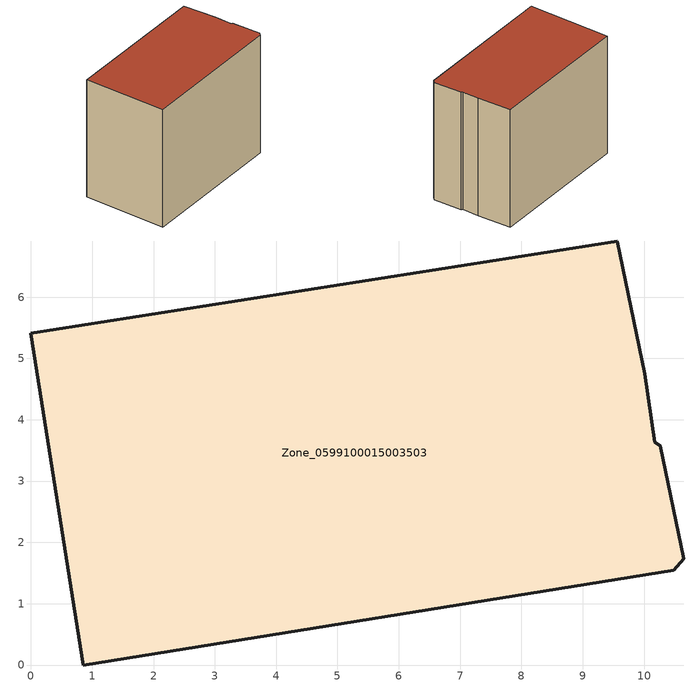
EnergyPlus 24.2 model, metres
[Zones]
Zone_0599100015003503
 floor ground (C_G): 10.26,3.58 10.64,1.74 10.49,1.55 0.85,0 0,5.41 9.56,6.92 10.02,4.75 10.17,3.63 z0.86
 wall outside (C_F): 10.26,3.58 10.17,3.63 10.02,4.75 9.56,6.92 0,5.41 0.85,0 10.49,1.55 10.64,1.74 10.26,3.58 z0.86:9.03
 roof outside (C_R): 10.64,1.74 10.26,3.58 10.17,3.63 10.02,4.75 9.56,6.92 0,5.41 0.85,0 10.49,1.55 z9.03
[BUILDING]
Pand.0599100015003503: North Axis=0; Terrain=City; Loads Convergence Tolerance Value=0.04; Temperature Convergence Tolerance Value=0.4; Solar Distribution=FullExterior; Maximum Number of Warmup Days=25; Minimum Number of Warmup Days=1
[Site:Location]
Rotterdam.The.Hague.AP_ZH_NLD Design_Conditions: Latitude=51.96; Longitude=4.45; Time Zone=1; Elevation=-4.5
[SITE:GROUNDTEMPERATURE:BUILDINGSURFACE]
18, 18, 18, 18, 18, 18, 18, 18, 18, 18, 18, 18
[MATERIAL] Thermal Absorptance=0.9; Solar Absorptance=0.7; Visible Absorptance=0.7
Name | Roughness | Thickness | Conductivity | Density | Specific Heat
G.TC.1975-1991 | MediumSmooth | 0.15 | 0.288461 | 540 | 1210
F.TC.1975-1991 | Rough | 0.3 | 0.230769 | 1920 | 840
R.TC.1975-1991 | MediumRough | 0.2 | 0.153846 | 1500 | 1000
[CONSTRUCTION]
C_G: G.TC.1975-1991
C_F: F.TC.1975-1991
C_R: R.TC.1975-1991
[ZONE]
Zone_0599100015003503: Type=1; Multiplier=1; Ceiling Height=Autocalculate; Volume=Autocalculate; Floor Area=autocalculate; Part of Total Floor Area=Yes
[ZONEINFILTRATION:DESIGNFLOWRATE]
Infil_Zone_0599100015003503: Zone or ZoneList or Space or SpaceList=Zone_0599100015003503; Schedule=AlwaysOn; Design Flow Rate Calculation Method=Flow/Area; Flow Rate per Floor Area=0.003; Constant Term Coefficient=1; Temperature Term Coefficient=0; Velocity Term Coefficient=0; Velocity Squared Term Coefficient=0
[HVACTEMPLATE:ZONE:IDEALLOADSAIRSYSTEM]
Zone_0599100015003503: Maximum Heating Supply Air Temperature=50; Minimum Cooling Supply Air Temperature=13; Maximum Heating Supply Air Humidity Ratio=0.0156; Minimum Cooling Supply Air Humidity Ratio=0.0077; Heating Limit=NoLimit; Cooling Limit=NoLimit; Dehumidification Control Type=ConstantSensibleHeatRatio; Cooling Sensible Heat Ratio=0.7; Dehumidification Setpoint=60; Humidification Control Type=None; Humidification Setpoint=30; Outdoor Air Method=None; Outdoor Air Flow Rate per Person=0.00944; Outdoor Air Flow Rate per Zone Floor Area=0; Outdoor Air Flow Rate per Zone=0; Demand Controlled Ventilation Type=None; Outdoor Air Economizer Type=NoEconomizer; Heat Recovery Type=None; Sensible Heat Recovery Effectiveness=0.7; Latent Heat Recovery Effectiveness=0.65
[ZONECONTROL:THERMOSTAT]
ThermostatControl_Zone_0599100015003503: Zone or ZoneList=Zone_0599100015003503; Control Type Schedule=DualSetpointControlType; Control 1=Thermostat_Zone_0599100015003503; Temperature Difference Between Cutout And Setpoint=0
[THERMOSTATSETPOINT:DUALSETPOINT]
Thermostat_Zone_0599100015003503: Heating Setpoint Temperature Schedule=HeatingSetpoint_Zone_0599100015003503; Cooling Setpoint Temperature Schedule=CoolingSetpoint_Zone_0599100015003503
[SCHEDULE:COMPACT]
HeatingSetpoint_Zone_0599100015003503: Through: 12/31, For: AllDays, Until: 24:00, 21
CoolingSetpoint_Zone_0599100015003503: Through: 12/31, For: AllDays, Until: 24:00, 24
DualSetpointControlType: Through: 12/31, For: AllDays, Until: 24:00, 4
AlwaysOn: Through: 12/31, For: AllDays, Until: 24:00, 1
